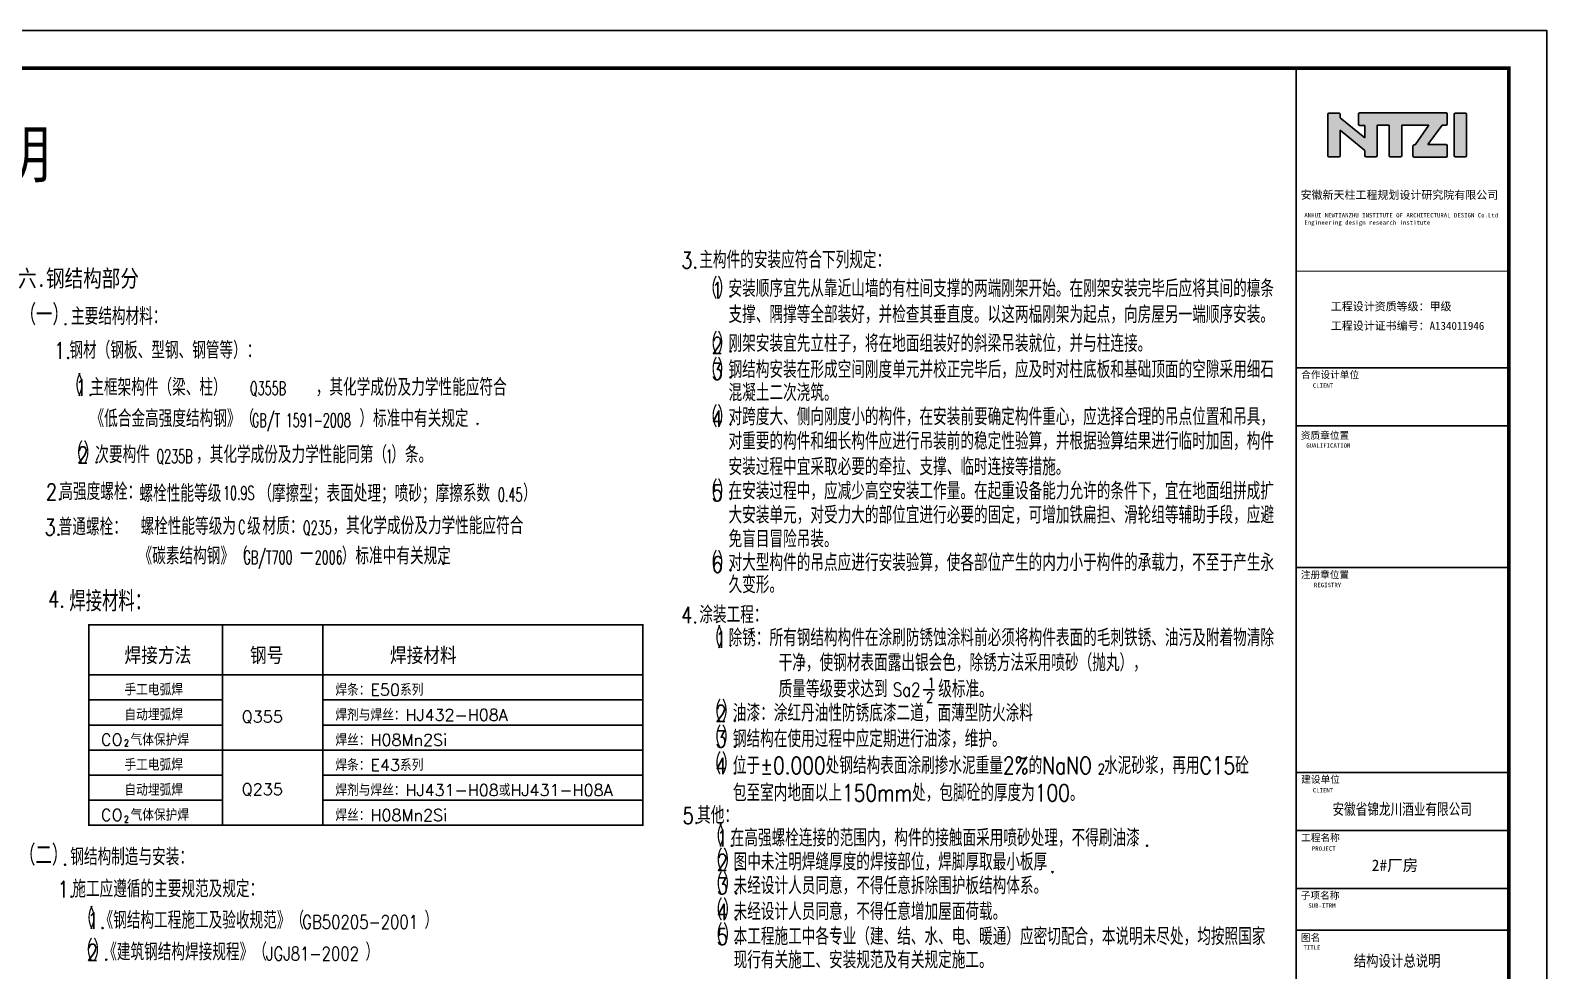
# Model space of a CAD drawing. Extents: x 31695611 to 39053694, y -59225 to 904195.
# Drawn here: x 39013666 to 39053694, y 879381 to 904195 of the extents above; entities that cross this region are included whole.
import ezdxf
from ezdxf.enums import TextEntityAlignment as Align

# ---------------------------------------------------------------- set-up
doc = ezdxf.new("R2010")
doc.units = 0
doc.header["$LTSCALE"] = 1000
doc.header["$MEASUREMENT"] = 0
doc.layers.get('0').update_dxf_attribs({"linetype": 'CONTINUOUS'})
for name, color, linetype in [('PUB_TAB', 7, 'CONTINUOUS'), ('PUB_TEXT', 7, 'CONTINUOUS'), ('PUB_TITLE', 4, 'CONTINUOUS')]:
    doc.layers.add(name, color=color, linetype=linetype)
doc.styles.add('-宋体', font='', dxfattribs={"width": 0.8})
doc.styles.add('_HZTXT', font='txt.shx', dxfattribs={"width": 0.8, "bigfont": 'hztxt.shx'})
doc.styles.add('_SIMPLEX', font='SIMPLEX', dxfattribs={"width": 0.8})
doc.styles.add('_TXT', font='SIMPLEX.shx', dxfattribs={"width": 0.6})
doc.styles.add('DIM_FONT', font='SIMPLEX.shx', dxfattribs={"width": 0.8})
doc.styles.add('STYLE-黑体', font='simhei.ttf')
doc.styles.add('TQ', font='')
doc.styles.add('中文', font='', dxfattribs={"width": 0.8, "height": 1000})
doc.styles.add('中西', font='romans.shx', dxfattribs={"width": 0.8, "height": 350, "bigfont": 'hztxt.shx'})
doc.styles.get('-宋体').set_extended_font_data('SimSun')
doc.styles.get('TQ').set_extended_font_data('SimSun')
doc.styles.get('中文').set_extended_font_data('SimSun')

# ---------------------------------------------------------------- blocks, each defined once
blk = doc.blocks.new('TK')
h = blk.add_hatch(color=256)
h.paths.add_polyline_path([(31009895, -54327), (31010541, -54856), (31010541, -54993, 0.414214), (31010573, -55025), (31010836, -55025, 0.414214), (31010868, -54993), (31010868, -54194), (31011182, -54194), (31011182, -54992, 0.414214), (31011214, -55024), (31011484, -55024, 0.414214), (31011516, -54992), (31011516, -54195), (31012229, -54195), (31011867, -54706), (31011845, -54706, 0.414214), (31011813, -54738), (31011813, -55000, 0.414214), (31011845, -55032), (31012685, -55032, 0.414214), (31012717, -55000), (31012717, -54736, 0.414214), (31012685, -54704), (31012205, -54704), (31012579, -54190), (31012686, -54190, 0.414214), (31012718, -54158), (31012718, -53897, 0.414214), (31012686, -53865), (31010407, -53865, 0.414214), (31010375, -53897), (31010375, -54164, 0.414214), (31010407, -54196), (31010538, -54196), (31010538, -54524), (31009893, -53997), (31009893, -53908, 0.41489), (31009861, -53876), (31009593, -53876, 0.414214), (31009561, -53908), (31009561, -54996, 0.414214), (31009593, -55028), (31009863, -55028, 0.414214), (31009895, -54996)])
h.paths.add_polyline_path([(31012899, -54993, 0.414214), (31012931, -55025), (31013198, -55025, 0.414214), (31013230, -54993), (31013230, -53909, 0.414214), (31013198, -53877), (31012931, -53877, 0.414214), (31012899, -53909)])
for p, q in [((31009561, -54996), (31009561, -53908)), ((31009593, -53876), (31009861, -53876)), ((31009893, -53908), (31009893, -53997)), ((31009893, -53997), (31010538, -54524)), ((31010375, -54164), (31010375, -53897)), ((31010407, -53865), (31012686, -53865)), ((31012718, -53897), (31012718, -54158)), ((31012899, -54993), (31012899, -53909)), ((31012931, -53877), (31013198, -53877)), ((31013230, -53909), (31013230, -54993)), ((31010541, -54856), (31009895, -54327)), ((31009895, -54327), (31009895, -54996)), ((31010538, -54196), (31010407, -54196)), ((31010538, -54524), (31010538, -54196)), ((31011182, -54194), (31010868, -54194)), ((31010868, -54194), (31010868, -54993)), ((31011182, -54992), (31011182, -54194)), ((31012229, -54195), (31011516, -54195)), ((31011516, -54195), (31011516, -54992)), ((31011867, -54706), (31012229, -54195)), ((31012579, -54190), (31012205, -54704)), ((31012686, -54190), (31012579, -54190)), ((31011813, -55000), (31011813, -54738)), ((31011845, -54706), (31011867, -54706)), ((31012205, -54704), (31012685, -54704)), ((31012717, -54736), (31012717, -55000)), ((31009863, -55028), (31009593, -55028)), ((31010541, -54993), (31010541, -54856)), ((31010836, -55025), (31010573, -55025)), ((31011484, -55024), (31011214, -55024)), ((31012685, -55032), (31011845, -55032)), ((31013198, -55025), (31012931, -55025))]:
    blk.add_line(p, q)
for centre, start, end in [((31009593, -53908), 90, 180), ((31009861, -53908), 359.8676, 90), ((31010407, -53897), 90, 180), ((31012686, -53897), 0, 90), ((31012931, -53909), 90, 180), ((31013198, -53909), 0, 90), ((31010407, -54164), 180, 270), ((31012686, -54158), 270, 0), ((31011845, -54738), 90, 180), ((31012685, -54736), 0, 90), ((31009593, -54996), 180, 270), ((31009863, -54996), 270, 0), ((31010573, -54993), 180, 270), ((31010836, -54993), 270, 0), ((31011214, -54992), 180, 270), ((31011484, -54992), 270, 0), ((31011845, -55000), 180, 270), ((31012685, -55000), 270, 0), ((31012931, -54993), 180, 270), ((31013198, -54993), 270, 0)]:
    blk.add_arc(centre, 32, start, end)
at = {"layer": 'PUB_TEXT'}
for q in [(31013606, -52688), (31014342, -53218)]:
    blk.add_line((31014342, -52688), q, dxfattribs=at)
at = {"layer": 'PUB_TITLE'}
for p, q in [((31014342, -52688), (31008732, -52688)), ((31008730, -62123), (31014340, -62123))]:
    blk.add_line(p, q, dxfattribs=at)
for points, const_width in [([(31008732, -52688), (31008732, -92688)], 42.5), ([(31008732, -58043), (31014342, -58043)], 25.5), ([(31008732, -60593), (31014342, -60593)], 42.5), ([(31008732, -62123), (31014342, -62123)], 42.5), ([(31008730, -65863), (31014340, -65863)], 42.5), ([(31008732, -71271), (31014342, -71271)], 42.5), ([(31008732, -72801), (31014342, -72801)], 42.5), ([(31008732, -74331), (31014342, -74331)], 42.5), ([(31008732, -75436), (31014342, -75436)], 42.5)]:
    blk.add_lwpolyline(points, dxfattribs=dict(at, const_width=const_width))
at = {"layer": 'PUB_TEXT', "char_height": 212.5, "attachment_point": 1, "style": 'TQ'}
for s, insert in [('安徽新天柱工程规划设计研究院有限公司 ', (31008846, -55925)), ('工程设计资质等级：甲级 ', (31009642, -58869)), ('工程设计证书编号：{\\C0;A134011946} ', (31009642, -59379))]:
    blk.add_mtext(s, dxfattribs=dict(at, insert=insert))
at = {"layer": 'PUB_TEXT', "attachment_point": 1, "style": 'TQ'}
for s, insert, char_height, width in [('ANHUI NEWTIANZHU INSTITUTE OF ARCHITECTURAL DESIGN Co.Ltd\\PEngineering design research institute', (31008945, -56511), 114.75, 5257.35), ('合作设计单位', (31008862, -60683), 187, 1749.26), ('CLIENT', (31009168, -61006), 114.8, 2399.55), ('资质章位置', (31008851, -62285), 187, 2125), ('GUALIFICATION', (31008995, -62587), 114.75, 2680.9), ('注册章位置', (31008851, -65960), 187, 1530), ('REGISTRY', (31009199, -66268), 114.8, 2399.55), ('建设单位', (31008862, -71361), 187, 1111.8), ('CLIENT', (31009168, -71684), 114.8, 2399.55), ('工程名称', (31008860, -72899), 187, 1111.8), ('PROJECT', (31009142, -73224), 114.8, 2399.55), ('子项名称', (31008852, -74422), 187, 1111.8), ('SUB-ITRM', (31009050, -74728), 114.8, 2399.55), ('图名', (31008855, -75537), 187, 1111.8), ('TITLE', (31008922, -75837), 114.8, 2399.55)]:
    blk.add_mtext(s, dxfattribs=dict(at, insert=insert, char_height=char_height, width=width))

msp = doc.modelspace()

# ---------------------------------------------------------------- linework, layer by layer
for p, q in [((39018738.9, 888508.5, 0), (39018738.9, 883216.5, 0)), ((39021384.9, 888508.5, 0), (39021384.9, 883216.5, 0)), ((39015210.9, 887185.5, 0), (39029834.4, 887185.5, 0)), ((39037234.2, 886789.8, 0), (39037537.2, 886789.8, 0)), ((39015210.9, 886524, 0), (39018738.9, 886524, 0)), ((39021384.9, 886524, 0), (39029834.4, 886524, 0)), ((39015210.9, 885862.5, 0), (39018738.9, 885862.5, 0)), ((39021384.9, 885862.5, 0), (39029834.4, 885862.5, 0)), ((39015210.9, 885201, 0), (39029834.4, 885201, 0)), ((39015210.9, 884539.5, 0), (39018738.9, 884539.5, 0)), ((39021384.9, 884539.5, 0), (39029834.4, 884539.5, 0)), ((39015210.9, 883878, 0), (39018738.9, 883878, 0)), ((39021384.9, 883878, 0), (39029834.4, 883878, 0))]:
    msp.add_line(p, q)
at = {"const_width": 44.1, "elevation": 0}
msp.add_lwpolyline([(39015210.9, 883216.5), (39029834.4, 883216.5), (39029834.4, 888508.5), (39015210.9, 888508.5)], close=True, dxfattribs=at)
at = {"layer": 'PUB_TITLE'}
msp.add_lwpolyline([(38979394.5, 862195.5), (39053694.5, 862195.5), (39053694.5, 904195.5), (38979394.5, 904195.5)], close=True, dxfattribs=at)
at = {"layer": 'PUB_TITLE', "const_width": 100}
msp.add_lwpolyline([(38981894.5, 863195.5), (39052694.5, 863195.5), (39052694.5, 903195.5), (38981894.5, 903195.5)], close=True, dxfattribs=at)

# ---------------------------------------------------------------- block references
msp.add_blockref('TK', (8038352.4, 955883.9))
msp.add_blockref('TK', (8038352.4, 955883.9))

# ---------------------------------------------------------------- texts
for s, height, style, width, p in [('结   构  设  计  说  明', 1215, '中文', 0.8, (38998953, 900316.3)), ('3.', 432, '_TXT', 0.8, (39030848.3, 897913.3, 0)), ('主构件的安装应符合下列规定：', 450, '_HZTXT', 0.8, (39031324.8, 897913.3, 0)), ('六.钢结构部分', 450, '中文', 0.8, (39013342.9, 897424.7, 0)), ('（', 540, '_HZTXT', 0.8, (39031374.6, 897114.8, 0)), ('1', 432, '_TXT', 0.8, (39031652.1, 897114.8, 0)), ('）', 540, '_HZTXT', 0.8, (39031800.8, 897114.8, 0)), ('安装顺序宜先从靠近山墙的有柱间支撑的两端刚架开始。在刚架安装完毕后应将其间的檩条', 450, '_HZTXT', 0.8, (39032097.2, 897158.1, 0)), ('.', 432, '_TXT', 0.8, (39032074.8, 897158.1, 0)), ('（一）', 540, '_HZTXT', 0.8, (39013386.5, 896422.3, 0)), ('主要结构材料：', 450, '_HZTXT', 0.8, (39014739, 896422.3, 0)), ('支撑、隅撑等全部装好，并检查其垂直度。以这两榀刚架为起点，向房屋另一端顺序安装。', 450, '_HZTXT', 0.8, (39032097.2, 896470.6, 0)), ('.', 432, '_TXT', 0.8, (39014524.6, 896422.3, 0)), ('（', 540, '_HZTXT', 0.8, (39031374.6, 895663.7, 0)), ('）', 540, '_HZTXT', 0.8, (39031800.8, 895663.7, 0)), ('1.', 432, '_TXT', 0.8, (39014292.1, 895527.5, 0)), ('钢材（钢板、型钢、钢管等）：', 450, '_HZTXT', 0.8, (39014698.7, 895527.5, 0)), ('2', 432, '_TXT', 0.8, (39031652.1, 895663.7, 0)), ('刚架安装宜先立柱子，将在地面组装好的斜梁吊装就位，并与柱连接。', 450, '_HZTXT', 0.8, (39032097.2, 895707.1, 0)), ('（', 540, '_HZTXT', 0.8, (39031374.6, 894976.5, 0)), ('）', 540, '_HZTXT', 0.8, (39031800.8, 894976.5, 0)), ('钢结构安装在形成空间刚度单元并校正完毕后，应及时对柱底板和基础顶面的空隙采用细石', 450, '_HZTXT', 0.8, (39032097.2, 895019.9, 0)), ('.', 432, '_TXT', 0.8, (39032074.8, 895707.1, 0)), ('（', 540, '_HZTXT', 0.8, (39014582.5, 894550.5, 0)), ('）', 540, '_HZTXT', 0.8, (39014909.1, 894550.5, 0)), ('主框架构件（梁、柱）', 450, '_HZTXT', 0.8, (39015249.1, 894550.5, 0)), ('，其化学成份及力学性能应符合', 450, '_HZTXT', 0.8, (39021201.4, 894550.5, 0)), ('3', 432, '_TXT', 0.8, (39031652.1, 894976.5, 0)), ('.', 432, '_TXT', 0.8, (39032074.8, 895019.9, 0)), ('1', 432, '_TXT', 0.8, (39014859.9, 894550.5, 0)), ('%%u      %%u', 432, '_TXT', 0.8, (39019230.7, 894550.5, 0)), ('Q355B', 360, '_SIMPLEX', 0.6, (39019463.6, 894566.3, 0)), ('混凝土二次浇筑。', 450, '_HZTXT', 0.8, (39032097.2, 894409, 0)), ('.', 432, '_TXT', 0.8, (39015183.1, 894550.5, 0)), ('（', 540, '_HZTXT', 0.8, (39031374.6, 893729.4, 0)), ('）', 540, '_HZTXT', 0.8, (39031800.8, 893729.4, 0)), ('对跨度大、侧向刚度小的构件，在安装前要确定构件重心，应选择合理的吊点位置和吊具，', 450, '_HZTXT', 0.8, (39032097.2, 893772.7, 0)), ('《低合金高强度结构钢》（', 450, '_HZTXT', 0.8, (39015254.6, 893726.2, 0)), ('GB/T 1591-2008', 360, '_SIMPLEX', 0.6, (39019517.3, 893726.2, 0)), ('）标准中有关规定', 450, '_HZTXT', 0.8, (39022354.1, 893726.2, 0)), ('4', 432, '_TXT', 0.8, (39031652.1, 893729.4, 0)), ('. ', 432, '_TXT', 0.8, (39025400.1, 893791.2, 0)), ('对重要的构件和细长构件应进行吊装前的稳定性验算，并根据验算结果进行临时加固，构件', 450, '_HZTXT', 0.8, (39032097.2, 893129, 0)), ('.', 432, '_TXT', 0.8, (39032074.8, 893772.7, 0)), ('（', 540, '_HZTXT', 0.8, (39014626, 892773.9, 0)), ('2', 432, '_TXT', 0.8, (39014903.5, 892773.9, 0)), ('）', 540, '_HZTXT', 0.8, (39015067.8, 892773.9, 0)), ('次要构件', 450, '_HZTXT', 0.8, (39015381.3, 892773.9, 0)), ('Q235B', 360, '_SIMPLEX', 0.6, (39016995.8, 892773.9, 0)), ('，其化学成份及力学性能同第（', 450, '_HZTXT', 0.8, (39018041.6, 892773.9, 0)), ('1', 360, '_SIMPLEX', 0.6, (39023043.6, 892773.9, 0)), ('）条。', 450, '_HZTXT', 0.8, (39023194.6, 892773.9, 0)), ('.', 432, '_TXT', 0.8, (39015341.9, 892773.9, 0)), ('安装过程中宜采取必要的牵拉、支撑、临时连接等措施。', 450, '_HZTXT', 0.8, (39032097.2, 892453, 0)), ('高强度螺栓：', 450, '_HZTXT', 0.8, (39014431.4, 891798.3, 0)), ('螺栓性能等级', 450, '_HZTXT', 0.8, (39016548, 891750.4, 0)), ('（摩擦型；表面处理；喷砂；摩擦系数', 450, '_HZTXT', 0.8, (39019684.5, 891750.4, 0)), ('）', 450, '_HZTXT', 0.8, (39026672.5, 891760.8, 0)), ('（', 540, '_HZTXT', 0.8, (39031374.6, 891770, 0)), ('）', 540, '_HZTXT', 0.8, (39031800.8, 891770, 0)), ('在安装过程中，应减少高空安装工作量。在起重设备能力允许的条件下，宜在地面组拼成扩', 450, '_HZTXT', 0.8, (39032097.2, 891813.3, 0)), ('2.', 432, '_TXT', 0.8, (39014077.1, 891798.3, 0)), ('10.9S ', 360, '_SIMPLEX', 0.6, (39018751.2, 891806.1, 0)), ('0.45', 360, '_SIMPLEX', 0.6, (39026009.5, 891760.8, 0)), ('5', 432, '_TXT', 0.8, (39031652.1, 891770, 0)), ('.', 432, '_TXT', 0.8, (39032074.8, 891813.3, 0)), ('大安装单元，对受力大的部位宜进行必要的固定，可增加铁扁担、滑轮组等辅助手段，应避', 450, '_HZTXT', 0.8, (39032097.2, 891179.8, 0)), ('3.', 432, '_TXT', 0.8, (39014039.3, 890868, 0)), ('普通螺栓：', 450, '_HZTXT', 0.8, (39014414.1, 890868, 0)), ('螺栓性能等级为', 450, '_HZTXT', 0.8, (39016575.9, 890880.6, 0)), ('C', 360, '_SIMPLEX', 0.6, (39019151.9, 890910.1, 0)), ('级', 450, '_HZTXT', 0.8, (39019390.4, 890880.6, 0)), ('材质：', 450, '_HZTXT', 0.8, (39019797.3, 890888.2, 0)), ('Q235', 360, '_SIMPLEX', 0.6, (39020862.6, 890888.2, 0)), ('，其化学成份及力学性能应符合', 450, '_HZTXT', 0.8, (39021641.5, 890898.5, 0)), ('免盲目冒险吊装。', 450, '_HZTXT', 0.8, (39032097.2, 890546.4, 0)), ('《碳素结构钢》（', 450, '_HZTXT', 0.8, (39016523.2, 890101, 0)), ('GB/T700', 360, '_SIMPLEX', 0.6, (39019293.3, 890104.4, 0)), ('－', 540, '_HZTXT', 0.8, (39020742.7, 890104.4, 0)), ('2006', 360, '_SIMPLEX', 0.6, (39021171.5, 890104.4, 0)), ('）标准中有关规定', 450, '_HZTXT', 0.8, (39021887.5, 890101, 0)), ('（', 540, '_HZTXT', 0.8, (39031374.6, 889881.6, 0)), ('6', 432, '_TXT', 0.8, (39031652.1, 889881.6, 0)), ('）', 540, '_HZTXT', 0.8, (39031800.8, 889881.6, 0)), ('对大型构件的吊点应进行安装验算，使各部位产生的内力小于构件的承载力，不至于产生永', 450, '_HZTXT', 0.8, (39032097.2, 889924.9, 0)), ('. ', 432, '_TXT', 0.8, (39024493.4, 890101, 0)), ('久变形。', 450, '_HZTXT', 0.8, (39032097.2, 889341.6, 0)), ('.', 432, '_TXT', 0.8, (39032074.8, 889924.9, 0)), ('焊接材料：', 540, '_HZTXT', 0.8, (39014694.1, 888860.5, 0)), ('4.', 432, '_TXT', 0.8, (39014134.4, 888968.8, 0)), ('涂装工程：', 450, '_HZTXT', 0.8, (39031324.8, 888549, 0)), ('4.', 432, '_TXT', 0.8, (39030848.3, 888549, 0)), ('（', 540, '_HZTXT', 0.8, (39031474.2, 887898.8, 0)), ('）', 540, '_HZTXT', 0.8, (39031800.8, 887898.8, 0)), ('1', 432, '_TXT', 0.8, (39031751.6, 887898.8, 0)), ('除锈：所有钢结构构件在涂刷防锈蚀涂料前必须将构件表面的毛刺铁锈、油污及附着物清除', 450, '_HZTXT', 0.8, (39032097.2, 887942.1, 0)), ('.', 432, '_TXT', 0.8, (39032074.8, 887942.1, 0)), ('干净，使钢材表面露出银会色，除锈方法采用喷砂（抛丸），', 450, '_HZTXT', 0.8, (39033418.7, 887282.5, 0)), ('质量等级要求达到', 450, '_HZTXT', 0.8, (39033418.7, 886587.9, 0)), ('1', 270, 'DIM_FONT', 0.8, (39037356.3, 886839.2, 0)), ('级标准。', 450, '_HZTXT', 0.8, (39037632.5, 886587.9, 0)), ('Sa2', 360, 'DIM_FONT', 0.8, (39036435.9, 886616.4, 0)), ('2', 270, 'DIM_FONT', 0.8, (39037316.3, 886456.4, 0)), ('（', 540, '_HZTXT', 0.8, (39031474.2, 885955.9, 0)), ('2', 432, '_TXT', 0.8, (39031751.6, 885955.9, 0)), ('）', 540, '_HZTXT', 0.8, (39031916, 885955.9, 0)), ('油漆：涂红丹油性防锈底漆二道，面薄型防火涂料', 450, '_HZTXT', 0.8, (39032212.4, 885955.9, 0)), ('（', 540, '_HZTXT', 0.8, (39031474.2, 885274.6, 0)), ('）', 540, '_HZTXT', 0.8, (39031916, 885274.6, 0)), ('.', 432, '_TXT', 0.8, (39032190, 885955.9, 0)), ('2', 176.4, '中西', 0.8, (39016142, 885302.1, 0)), ('3', 432, '_TXT', 0.8, (39031751.6, 885274.6, 0)), ('钢结构在使用过程中应定期进行油漆，维护。', 450, '_HZTXT', 0.8, (39032212.4, 885274.6, 0)), ('（', 540, '_HZTXT', 0.8, (39031474.2, 884569.6, 0)), ('）', 540, '_HZTXT', 0.8, (39031916, 884569.6, 0)), ('位于%%P0.000处钢结构表面涂刷掺水泥重量2%%%的NaNO 水泥砂浆，再用C15砼', 450, '_HZTXT', 0.8, (39032212.4, 884569.6, 0)), ('.', 432, '_TXT', 0.8, (39032190, 885274.6, 0)), ('4', 432, '_TXT', 0.8, (39031751.6, 884569.6, 0)), ('2', 270, '_HZTXT', 0.8, (39041847.2, 884569.7, 0)), ('包至室内地面以上150mm处，包脚砼的厚度为100。', 450, '_HZTXT', 0.8, (39032212.4, 883848.1, 0)), ('.', 432, '_TXT', 0.8, (39032190, 884569.6, 0)), ('2', 176.4, '中西', 0.8, (39016142, 883292.8, 0)), ('5.', 432, '_TXT', 0.8, (39030883.3, 883257.2, 0)), ('其他：', 450, '_HZTXT', 0.8, (39031268.3, 883257.2, 0)), ('（', 540, '_HZTXT', 0.8, (39031509.1, 882659.7, 0)), ('）', 540, '_HZTXT', 0.8, (39031835.7, 882659.7, 0)), ('1', 432, '_TXT', 0.8, (39031786.6, 882659.7, 0)), ('在高强螺栓连接的范围内，构件的接触面采用喷砂处理，不得刷油漆', 450, '_HZTXT', 0.8, (39032152.6, 882659.7, 0)), ('（二）', 540, '_HZTXT', 0.8, (39013369.6, 882159.3, 0)), ('钢结构制造与安装：', 450, '_HZTXT', 0.8, (39014720.5, 882159.3, 0)), ('（', 540, '_HZTXT', 0.8, (39031509.1, 882027.2, 0)), ('）', 540, '_HZTXT', 0.8, (39031950.9, 882027.2, 0)), ('.', 432, '_TXT', 0.8, (39032109.8, 882659.7, 0)), ('.', 432, '_TXT', 0.8, (39043071.2, 882659.7, 0)), ('2', 432, '_TXT', 0.8, (39031786.6, 882027.2, 0)), ('图中未注明焊缝厚度的焊接部位，焊脚厚取最小板厚', 450, '_HZTXT', 0.8, (39032230.4, 882027.2, 0)), ('.', 432, '_TXT', 0.8, (39014507.7, 882159.3, 0)), ('（', 540, '_HZTXT', 0.8, (39031509.1, 881398.8, 0)), ('3', 432, '_TXT', 0.8, (39031786.6, 881398.8, 0)), ('）', 540, '_HZTXT', 0.8, (39031950.9, 881398.8, 0)), ('未经设计人员同意，不得任意拆除围护板结构体系。', 450, '_HZTXT', 0.8, (39032230.4, 881398.8, 0)), ('.', 432, '_TXT', 0.8, (39032225, 882027.2, 0)), ('.', 432, '_TXT', 0.8, (39040574.2, 881962.7, 0)), ('1.', 432, '_TXT', 0.8, (39014386.2, 881314.1, 0)), ('施工应遵循的主要规范及规定：', 450, '_HZTXT', 0.8, (39014774.6, 881314.1, 0)), ('.', 432, '_TXT', 0.8, (39032225, 881398.8, 0)), ('（', 540, '_HZTXT', 0.8, (39014900.3, 880487.6, 0)), ('）', 540, '_HZTXT', 0.8, (39015226.9, 880487.6, 0)), ('（', 540, '_HZTXT', 0.8, (39031509.1, 880715, 0)), ('4', 432, '_TXT', 0.8, (39031786.6, 880715, 0)), ('）', 540, '_HZTXT', 0.8, (39031950.9, 880715, 0)), ('未经设计人员同意，不得任意增加屋面荷载。', 450, '_HZTXT', 0.8, (39032230.4, 880715, 0)), ('1', 432, '_TXT', 0.8, (39015177.8, 880487.6, 0)), ('《钢结构工程施工及验收规范》（', 450, '_HZTXT', 0.8, (39015492.7, 880487.6, 0)), ('GB50205-2001', 360, 'DIM_FONT', 0.8, (39020841.7, 880487.6, 0)), ('）', 450, '_HZTXT', 0.8, (39024071.4, 880487.6, 0)), ('（', 540, '_HZTXT', 0.8, (39031509.1, 880058.6, 0)), ('）', 540, '_HZTXT', 0.8, (39031950.9, 880058.6, 0)), ('.', 432, '_TXT', 0.8, (39032225, 880715, 0)), ('（', 540, '_HZTXT', 0.8, (39014881.8, 879649.7, 0)), ('）', 540, '_HZTXT', 0.8, (39015323.6, 879649.7, 0)), ('.', 432, '_TXT', 0.8, (39015501, 880487.6, 0)), ('5', 432, '_TXT', 0.8, (39031786.6, 880058.6, 0)), ('本工程施工中各专业（建、结、水、电、暖通）应密切配合，本说明未尽处，均按照国家', 450, '_HZTXT', 0.8, (39032230.4, 880058.6, 0)), ('2', 432, '_TXT', 0.8, (39015159.3, 879649.7, 0)), ('《建筑钢结构焊接规程》（', 450, '_HZTXT', 0.8, (39015589.5, 879649.7, 0)), ('JGJ81-2002', 360, 'DIM_FONT', 0.8, (39019886.5, 879649.7, 0)), ('）', 450, '_HZTXT', 0.8, (39022513.5, 879649.7, 0)), ('现行有关施工、安装规范及有关规定施工。', 450, '_HZTXT', 0.8, (39032230.4, 879439.2, 0)), ('.', 432, '_TXT', 0.8, (39032225, 880090.2, 0)), ('.', 432, '_TXT', 0.8, (39015597.7, 879649.7, 0))]:
    msp.add_text(s, height=height, dxfattribs=dict(style=style, width=width)).set_placement(p)
at = {"style": '中西'}
for s, height, p in [('焊接方法', 441, (39016151.8, 887470.5, 0)), ('钢号', 441, (39019463.3, 887470.5, 0)), ('焊接材料', 441, (39023157.6, 887470.5, 0)), ('手工电弧焊', 308.7, (39016151.8, 886643.6, 0)), ('焊条：E50系列', 308.7, (39021718.4, 886638.1, 0)), ('自动埋弧焊', 308.7, (39016151.8, 885982.1, 0)), ('Q355', 308.7, (39019247.8, 885929.5, 0)), ('焊剂与焊丝：HJ432-H08A', 308.7, (39021718.4, 885976.6, 0)), ('CO 气体保护焊', 308.7, (39015531, 885320.6, 0)), ('焊丝：H08Mn2Si', 308.7, (39021718.4, 885315.1, 0)), ('手工电弧焊', 308.7, (39016151.8, 884659.1, 0)), ('焊条：E43系列', 308.7, (39021718.4, 884653.6, 0)), ('自动埋弧焊', 308.7, (39016151.8, 883997.6, 0)), ('Q235', 308.7, (39019247.8, 884012.6, 0)), ('焊剂与焊丝：HJ431-H08或HJ431-H08A', 308.7, (39021718.4, 883992.1, 0)), ('CO 气体保护焊', 308.7, (39015531, 883336.1, 0)), ('焊丝：H08Mn2Si', 308.7, (39021718.4, 883330.6, 0))]:
    msp.add_text(s, height=height, dxfattribs=at).set_placement(p)
at = {"layer": 'PUB_TAB'}
for s, style, width, p in [('安徽省锦龙川酒业有限公司', 'STYLE-黑体', 0.75, (39049880.4, 883494.1)), ('2#厂房', 'STYLE-黑体', 1.000119, (39049689.3, 882012.2)), ('结构设计总说明', '-宋体', 0.8, (39049747.1, 879491.7))]:
    msp.add_text(s, height=300, dxfattribs=dict(at, style=style, width=width)).set_placement(p, align=Align.CENTER)

doc.saveas('drawing.dxf')
